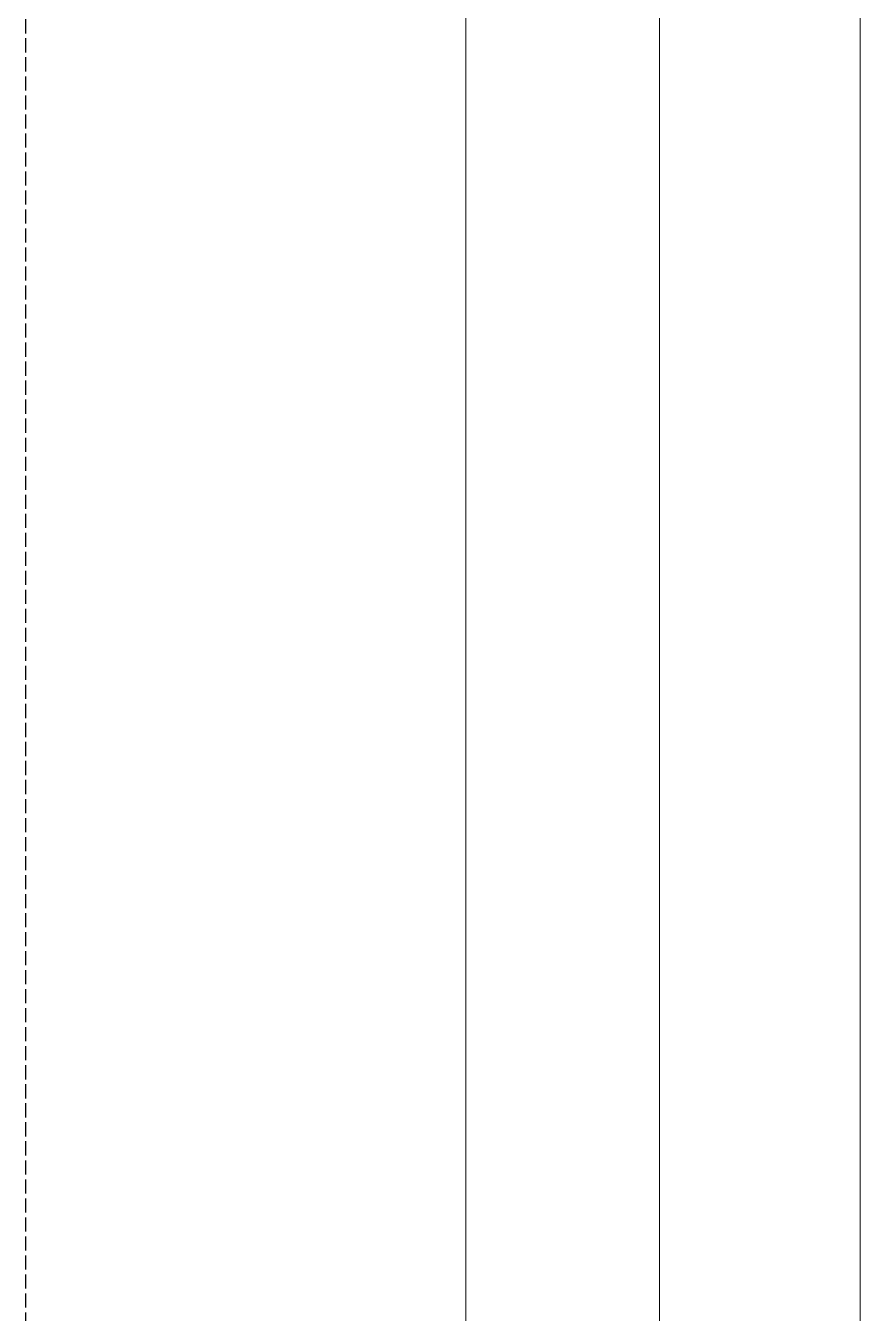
# Model space of a CAD drawing. Header units: millimetres. Extents: x 0 to 59350, y 0 to 29700.
# Drawn here: x 37858 to 37976.5, y 19024 to 19206.8 of the extents above; entities that cross this region are included whole.
import ezdxf

# ---------------------------------------------------------------- set-up
doc = ezdxf.new("R2010")
doc.units = ezdxf.units.MM
doc.linetypes.add('VERDECKT2_S2', pattern=[2.7, 2, -0.7])
doc.layers.add('Standard', color=7, linetype='Continuous', lineweight=25)

msp = doc.modelspace()

# ---------------------------------------------------------------- linework, layer by layer
at = {"layer": 'Standard', "color": 7, "linetype": 'VERDECKT2_S2', "lineweight": -3}
msp.add_line((37858.05, 18841.22), (37858.05, 21488.72), dxfattribs=at)
at = {"layer": 'Standard', "color": 59, "linetype": 'Continuous', "lineweight": 18}
for p, q in [((37920.56, 20584.47), (37920.55, 18903.72)), ((37920.55, 18903.72), (37920.56, 20584.47)), ((37948.05, 18931.22), (37948.06, 20584.47)), ((37948.06, 20584.47), (37948.05, 18931.22))]:
    msp.add_line(p, q, dxfattribs=at)
at = {"layer": 'Standard', "color": 2, "linetype": 'Continuous', "lineweight": 18}
for p, q in [((37948.05, 19242.22), (37948.05, 18964.72)), ((37976.55, 19242.22), (37976.55, 18964.72))]:
    msp.add_line(p, q, dxfattribs=at)

doc.saveas('drawing.dxf')
